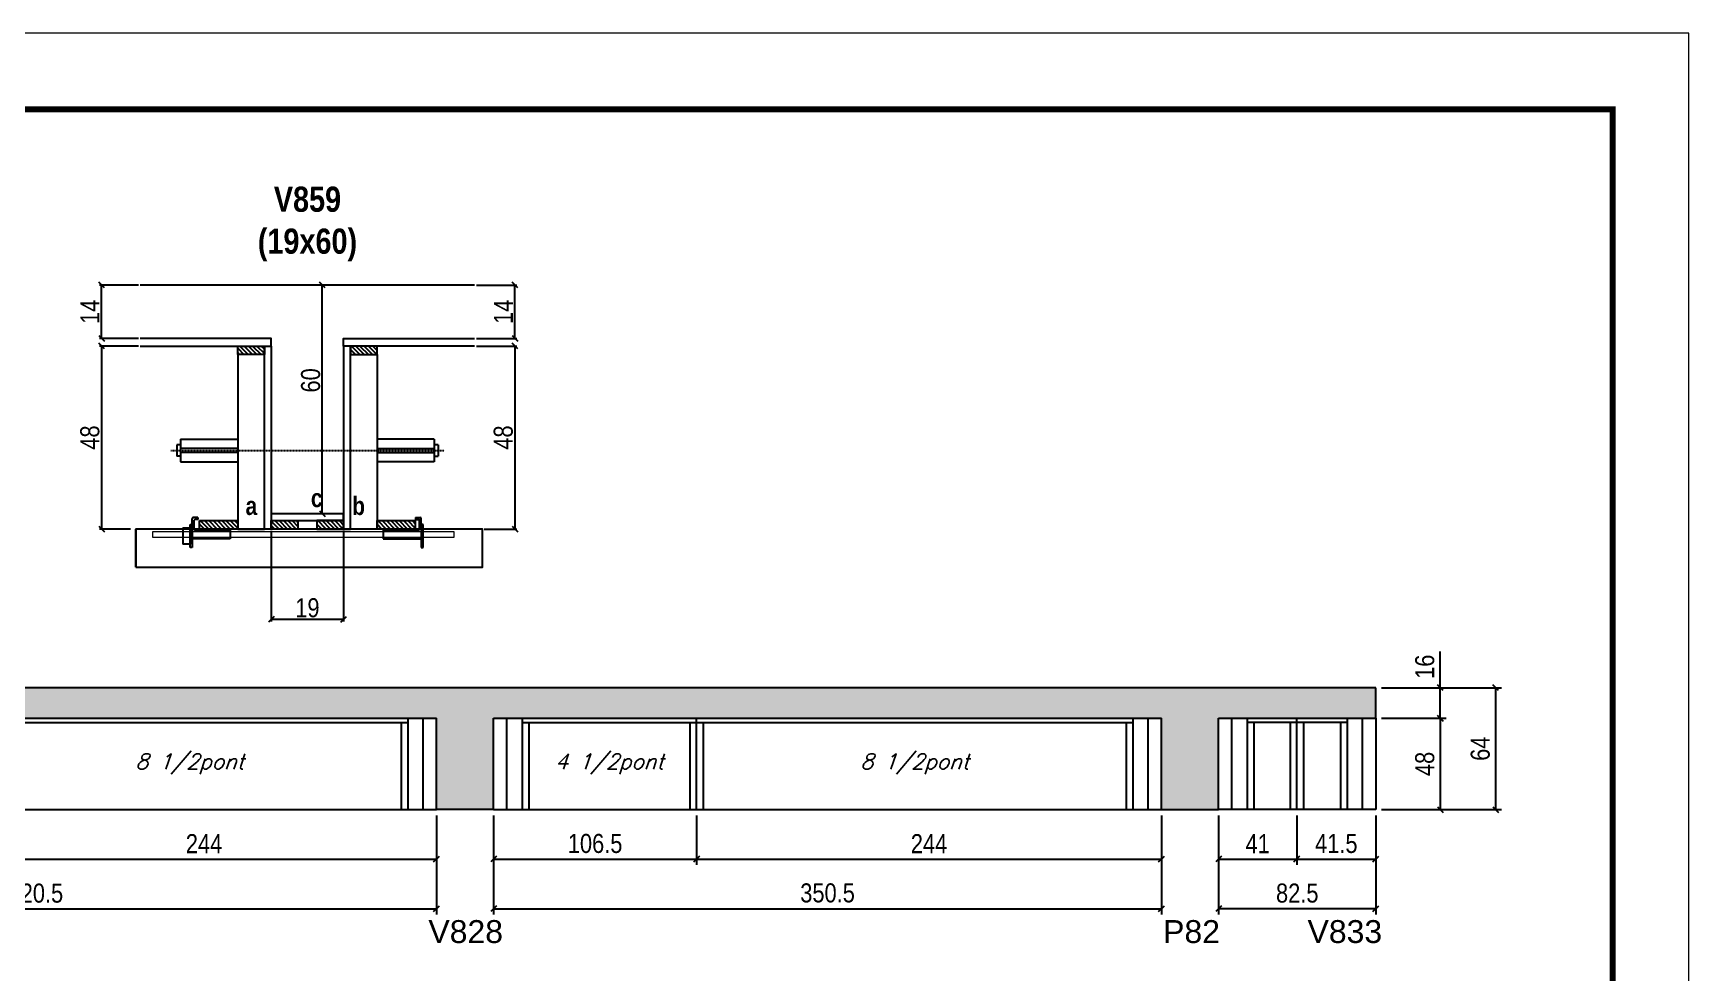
# Model space of a CAD drawing. Extents: x 3309 to 9590, y -2522 to 14608.
# Drawn here: x 3925 to 4794, y 6075 to 6568 of the extents above; entities that cross this region are included whole.
import ezdxf

# ---------------------------------------------------------------- set-up
doc = ezdxf.new("R2010")
doc.units = 0
doc.linetypes.add('DASHED', pattern=[0.75, 0.5, -0.25])
doc.linetypes.add('HIDDEN', pattern=[0.375, 0.25, -0.125])
for name, color, linetype in [('5', 5, 'Continuous'), ('barrote', 251, 'Continuous'), ('COTA', 241, 'Continuous'), ('detalhes', 4, 'Continuous'), ('NOMENCLATURA', 7, 'Continuous'), ('Painéis', 200, 'Continuous'), ('presilha', 1, 'Continuous'), ('SARR_2.2x10', 60, 'Continuous'), ('SARR_2.2x7', 40, 'Continuous'), ('SARR_3.5x7', 81, 'Continuous'), ('TENSOR', 3, 'Continuous'), ('texto', 7, 'Continuous')]:
    doc.layers.add(name, color=color, linetype=linetype)
for name, color, linetype, lineweight in [('CONCRETO', 251, 'Continuous', 25), ('Folhas', 255, 'Continuous', 9), ('SARRAFO DE PRESSAO', 251, 'DASHED', 9), ('SCO-___-LAJ', 2, 'Continuous', 0)]:
    doc.layers.add(name, color=color, linetype=linetype, lineweight=lineweight)
doc.styles.add('COTA TECNICA', font='techl___.ttf', dxfattribs={"height": 10})
doc.styles.add('COTA TECNICA 2X', font='techl___.ttf', dxfattribs={"height": 10})
doc.styles.add('Romans', font='romans.shx')
doc.styles.get("Standard").update_dxf_attribs({"font": 'arial.ttf'})
doc.styles.add('TECNICA', font='techb___.ttf', dxfattribs={"height": 10})
doc.dimstyles.new('PAINEL', dxfattribs={"dimtxt": 10, "dimasz": 3, "dimexe": 3, "dimexo": 3, "dimgap": 3, "dimtad": 1, "dimdec": 1, "dimzin": 12, "dimdsep": 46, "dimtxsty": 'COTA TECNICA', "dimblk1": 'OBLIQUE', "dimblk2": 'OBLIQUE', "dimsah": 1, "dimcen": 0.9, "dimclrd": 4, "dimclre": 4, "dimclrt": 240, "dimadec": 1, "dimazin": 3, "dimtfac": 1, "dimtdec": 1, "dimtmove": 0, "dimatfit": 3, "dimfxl": 1, "dimtolj": 1, "dimtzin": 12, "dimarcsym": 0})
doc.dimstyles.new('SECAO', dxfattribs={"dimscale": 0.333333, "dimtxt": 5, "dimasz": 9, "dimexe": 3, "dimexo": 3, "dimgap": 3, "dimtad": 1, "dimdec": 1, "dimlfac": 0.5, "dimzin": 12, "dimdsep": 46, "dimtxsty": 'COTA TECNICA 2X', "dimblk1": 'OBLIQUE', "dimblk2": 'OBLIQUE', "dimsah": 1, "dimcen": 0.9, "dimclrd": 4, "dimclre": 4, "dimclrt": 240, "dimadec": 1, "dimazin": 3, "dimtfac": 1, "dimtdec": 1, "dimtmove": 0, "dimatfit": 3, "dimfxl": 1, "dimtolj": 1, "dimtzin": 12, "dimarcsym": 0})
pattern_1 = [(135, (37285.8747, -117204.601), (-1.122532015, -1.122532015), [])]

# ---------------------------------------------------------------- blocks, each defined once
blk = doc.blocks.new('9999999999')
at = {"layer": 'Folhas'}
blk.add_lwpolyline([(98138.98, 34190.21), (99623.98, 34190.21), (99623.98, 35240.21), (98138.98, 35240.21)], close=True, dxfattribs=at)
at = {"layer": 'Folhas', "color": 30, "const_width": 3}
blk.add_lwpolyline([(98213.98, 34230.21), (99583.98, 34230.21), (99583.98, 35200.21), (98213.98, 35200.21)], close=True, dxfattribs=at)
blk = doc.blocks.new('_Oblique')
at = {"color": 0, "linetype": 'ByBlock', "lineweight": -2}
blk.add_line((-0.5, -0.5), (0.5, 0.5), dxfattribs=at)
blk = doc.blocks.new('*D2390')
at = {"layer": 'COTA', "color": 4, "lineweight": -2, "transparency": 16777216}
for p, q in [((4050.34, 6306.57), (4050.34, 6259.1)), ((4088.34, 6306.57), (4088.34, 6259.1)), ((4088.34, 6260.1), (4050.34, 6260.1))]:
    blk.add_line(p, q, dxfattribs=at)
at = {"layer": 'Defpoints', "color": 0, "transparency": 16777216}
for p in [(4050.34, 6307.57), (4088.34, 6307.57), (4050.34, 6260.1)]:
    blk.add_point(p, dxfattribs=at)
at = {"layer": 'COTA', "color": 4, "lineweight": -2, "transparency": 16777216, "xscale": 3, "yscale": 3, "zscale": 3, "rotation": 180}
blk.add_blockref('_Oblique', (4050.34, 6260.1), dxfattribs=at)
at = {"layer": 'COTA', "color": 4, "lineweight": -2, "transparency": 16777216, "xscale": 3, "yscale": 3, "zscale": 3}
blk.add_blockref('_Oblique', (4088.34, 6260.1), dxfattribs=at)
at = {"layer": 'COTA', "color": 240, "transparency": 16777216, "insert": (4069.34, 6266.18), "char_height": 10, "attachment_point": 5, "style": 'COTA TECNICA 2X'}
blk.add_mtext('\\A1;19', dxfattribs=at)
blk = doc.blocks.new('PRESILHA METÁLICA 1')
at = {"layer": 'presilha'}
for p, q in [((6, 15.5), (7.5, 15.5)), ((6, -2.5), (6, 15.5)), ((7.5, 10.6), (7.5, 19.9)), ((7.5, 15.5), (7.5, -2.5)), ((12, 21), (8.6, 21)), ((9, 11.6), (9, 18.9)), ((12, 19.5), (9.6, 19.5)), ((12, 21), (12, 19.5)), ((0, 13), (6, 13)), ((0, 13), (0, 0)), ((6, 0), (0, 0)), ((6, 13), (6, 0)), ((37.5, 4.1), (7.5, 4.1)), ((37.5, 11), (9.6, 11)), ((37.5, 11), (37.5, 4.1)), ((7.5, -2.5), (6, -2.5))]:
    blk.add_line(p, q, dxfattribs=at)
for centre, radius, start, end in [((8.6, 19.9), 1.14, 90, 180), ((9.6, 18.9), 0.57, 90, 180), ((9.6, 11.6), 0.57, 180, 270)]:
    blk.add_arc(centre, radius, start, end, dxfattribs=at)
blk = doc.blocks.new('PRESILHA METÁLICA 2')
at = {"layer": 'presilha'}
for p, q in [((-30.8, 13.5), (-30.8, 6.6)), ((-30.8, 13.5), (-2.8, 13.5)), ((-5.2, 23.5), (-5.2, 22)), ((-5.2, 23.5), (-1.9, 23.5)), ((-5.2, 22), (-2.8, 22)), ((-2.2, 14.1), (-2.2, 21.4)), ((0.8, 18), (-0.8, 18)), ((-0.8, 18), (-0.8, 0)), ((-0.8, 14.6), (-0.8, 22.4)), ((0.8, 0), (0.8, 18)), ((-30.8, 6.6), (-0.8, 6.6)), ((-0.8, 0), (0.8, 0))]:
    blk.add_line(p, q, dxfattribs=at)
for centre, radius, start, end in [((-2.8, 21.4), 0.57, 0, 90), ((-2.8, 14.1), 0.57, 270, 0), ((-1.9, 22.4), 1.14, 0, 90)]:
    blk.add_arc(centre, radius, start, end, dxfattribs=at)
blk = doc.blocks.new('*D2391')
at = {"layer": 'COTA', "color": 4, "lineweight": -2, "transparency": 16777216}
for p, q in [((3980.64, 6403.57), (3960.29, 6403.57)), ((3961.29, 6403.57), (3961.29, 6307.57)), ((3976.52, 6307.57), (3960.29, 6307.57))]:
    blk.add_line(p, q, dxfattribs=at)
at = {"layer": 'Defpoints', "color": 0, "transparency": 16777216}
for p in [(3981.64, 6403.57), (3961.29, 6307.57), (3977.52, 6307.57)]:
    blk.add_point(p, dxfattribs=at)
at = {"layer": 'COTA', "color": 4, "lineweight": -2, "transparency": 16777216, "xscale": 3, "yscale": 3, "zscale": 3}
for p, rotation in [((3961.29, 6403.57), 90), ((3961.29, 6307.57), 270)]:
    blk.add_blockref('_Oblique', p, dxfattribs=dict(at, rotation=rotation))
at = {"layer": 'COTA', "color": 240, "transparency": 16777216, "insert": (3955.19, 6355.57), "char_height": 10, "attachment_point": 5, "rotation": 90, "style": 'COTA TECNICA 2X'}
blk.add_mtext('\\A1;48', dxfattribs=at)
blk = doc.blocks.new('*D2392')
at = {"layer": 'COTA', "color": 4, "lineweight": -2, "transparency": 16777216}
for p, q in [((4158.03, 6403.57), (4179.25, 6403.57)), ((4178.25, 6403.57), (4178.25, 6307.57)), ((4162.15, 6307.57), (4179.25, 6307.57))]:
    blk.add_line(p, q, dxfattribs=at)
at = {"layer": 'Defpoints', "color": 0, "transparency": 16777216}
for p in [(4157.03, 6403.57), (4161.15, 6307.57), (4178.25, 6307.57)]:
    blk.add_point(p, dxfattribs=at)
at = {"layer": 'COTA', "color": 4, "lineweight": -2, "transparency": 16777216, "xscale": 3, "yscale": 3, "zscale": 3}
for p, rotation in [((4178.25, 6403.57), 90), ((4178.25, 6307.57), 270)]:
    blk.add_blockref('_Oblique', p, dxfattribs=dict(at, rotation=rotation))
at = {"layer": 'COTA', "color": 240, "transparency": 16777216, "insert": (4172.16, 6355.57), "char_height": 10, "attachment_point": 5, "rotation": 90, "style": 'COTA TECNICA 2X'}
blk.add_mtext('\\A1;48', dxfattribs=at)
blk = doc.blocks.new('*D2393')
at = {"layer": 'COTA', "color": 4, "lineweight": -2, "transparency": 16777216}
for p, q in [((4087.34, 6435.57), (4076.16, 6435.57)), ((4077.16, 6315.57), (4077.16, 6435.57)), ((4087.34, 6315.57), (4076.16, 6315.57))]:
    blk.add_line(p, q, dxfattribs=at)
at = {"layer": 'Defpoints', "color": 0, "transparency": 16777216}
for p in [(4077.16, 6435.57), (4088.34, 6435.57), (4088.34, 6315.57)]:
    blk.add_point(p, dxfattribs=at)
at = {"layer": 'COTA', "color": 4, "lineweight": -2, "transparency": 16777216, "xscale": 3, "yscale": 3, "zscale": 3}
for p, rotation in [((4077.16, 6435.57), 90), ((4077.16, 6315.57), 270)]:
    blk.add_blockref('_Oblique', p, dxfattribs=dict(at, rotation=rotation))
at = {"layer": 'COTA', "color": 240, "transparency": 16777216, "insert": (4071.06, 6385.57), "char_height": 10, "attachment_point": 5, "rotation": 90, "style": 'COTA TECNICA 2X'}
blk.add_mtext('\\A1;60', dxfattribs=at)
blk = doc.blocks.new('*D2394')
at = {"layer": 'COTA', "color": 4, "lineweight": -2, "transparency": 16777216}
for p, q in [((4158.03, 6435.57), (4179.25, 6435.57)), ((4178.25, 6407.57), (4178.25, 6435.57)), ((4158.03, 6407.57), (4179.25, 6407.57))]:
    blk.add_line(p, q, dxfattribs=at)
at = {"layer": 'Defpoints', "color": 0, "transparency": 16777216}
for p in [(4157.03, 6435.57), (4178.25, 6435.57), (4157.03, 6407.57)]:
    blk.add_point(p, dxfattribs=at)
at = {"layer": 'COTA', "color": 4, "lineweight": -2, "transparency": 16777216, "xscale": 3, "yscale": 3, "zscale": 3}
for p, rotation in [((4178.25, 6435.57), 90), ((4178.25, 6407.57), 270)]:
    blk.add_blockref('_Oblique', p, dxfattribs=dict(at, rotation=rotation))
at = {"layer": 'COTA', "color": 240, "transparency": 16777216, "insert": (4172.18, 6421.57), "char_height": 10, "attachment_point": 5, "rotation": 90, "style": 'COTA TECNICA 2X'}
blk.add_mtext('\\A1;14', dxfattribs=at)
blk = doc.blocks.new('*D2395')
at = {"layer": 'COTA', "color": 4, "lineweight": -2, "transparency": 16777216}
for p, q in [((3980.64, 6435.57), (3960.29, 6435.57)), ((3961.29, 6407.57), (3961.29, 6435.57)), ((3980.64, 6407.57), (3960.29, 6407.57))]:
    blk.add_line(p, q, dxfattribs=at)
at = {"layer": 'Defpoints', "color": 0, "transparency": 16777216}
for p in [(3961.29, 6435.57), (3981.64, 6435.57), (3981.64, 6407.57)]:
    blk.add_point(p, dxfattribs=at)
at = {"layer": 'COTA', "color": 4, "lineweight": -2, "transparency": 16777216, "xscale": 3, "yscale": 3, "zscale": 3}
for p, rotation in [((3961.29, 6435.57), 90), ((3961.29, 6407.57), 270)]:
    blk.add_blockref('_Oblique', p, dxfattribs=dict(at, rotation=rotation))
at = {"layer": 'COTA', "color": 240, "transparency": 16777216, "insert": (3955.22, 6421.57), "char_height": 10, "attachment_point": 5, "rotation": 90, "style": 'COTA TECNICA 2X'}
blk.add_mtext('\\A1;14', dxfattribs=at)
blk = doc.blocks.new('*D2402')
at = {"layer": 'COTA', "color": 4, "linetype": 'ByBlock', "lineweight": -2, "transparency": 16777216}
for p, q in [((4167.08, 6157.27), (4167.08, 6131.36)), ((4273.58, 6157.27), (4273.58, 6131.36)), ((4167.08, 6134.36), (4273.58, 6134.36))]:
    blk.add_line(p, q, dxfattribs=at)
at = {"layer": 'Defpoints', "color": 0, "linetype": 'ByBlock', "transparency": 16777216}
for p in [(4167.08, 6160.27), (4273.58, 6160.27), (4273.58, 6134.36)]:
    blk.add_point(p, dxfattribs=at)
at = {"layer": 'COTA', "color": 4, "linetype": 'ByBlock', "lineweight": -2, "transparency": 16777216, "xscale": 3, "yscale": 3, "zscale": 3, "rotation": 180}
blk.add_blockref('_Oblique', (4167.08, 6134.36), dxfattribs=at)
at = {"layer": 'COTA', "color": 4, "linetype": 'ByBlock', "lineweight": -2, "transparency": 16777216, "xscale": 3, "yscale": 3, "zscale": 3}
blk.add_blockref('_Oblique', (4273.58, 6134.36), dxfattribs=at)
at = {"layer": 'COTA', "color": 240, "linetype": 'ByBlock', "transparency": 16777216, "insert": (4220.33, 6142.47), "char_height": 10, "attachment_point": 5, "style": 'COTA TECNICA'}
blk.add_mtext('\\A1;106.5', dxfattribs=at)
blk = doc.blocks.new('*D2403')
at = {"layer": 'COTA', "color": 4, "linetype": 'ByBlock', "lineweight": -2, "transparency": 16777216}
for p, q in [((4273.58, 6157.27), (4273.58, 6131.36)), ((4517.58, 6157.27), (4517.58, 6131.36)), ((4273.58, 6134.36), (4517.58, 6134.36))]:
    blk.add_line(p, q, dxfattribs=at)
at = {"layer": 'Defpoints', "color": 0, "linetype": 'ByBlock', "transparency": 16777216}
for p in [(4273.58, 6160.27), (4517.58, 6160.27), (4517.58, 6134.36)]:
    blk.add_point(p, dxfattribs=at)
at = {"layer": 'COTA', "color": 4, "linetype": 'ByBlock', "lineweight": -2, "transparency": 16777216, "xscale": 3, "yscale": 3, "zscale": 3, "rotation": 180}
blk.add_blockref('_Oblique', (4273.58, 6134.36), dxfattribs=at)
at = {"layer": 'COTA', "color": 4, "linetype": 'ByBlock', "lineweight": -2, "transparency": 16777216, "xscale": 3, "yscale": 3, "zscale": 3}
blk.add_blockref('_Oblique', (4517.58, 6134.36), dxfattribs=at)
at = {"layer": 'COTA', "color": 240, "linetype": 'ByBlock', "transparency": 16777216, "insert": (4395.58, 6142.43), "char_height": 10, "attachment_point": 5, "style": 'COTA TECNICA'}
blk.add_mtext('\\A1;244', dxfattribs=at)
blk = doc.blocks.new('*D2406')
at = {"layer": 'COTA', "color": 4, "linetype": 'ByBlock', "lineweight": -2, "transparency": 16777216}
for p, q in [((4167.08, 6157.27), (4167.08, 6105.3)), ((4517.58, 6157.27), (4517.58, 6105.3)), ((4167.08, 6108.3), (4517.58, 6108.3))]:
    blk.add_line(p, q, dxfattribs=at)
at = {"layer": 'Defpoints', "color": 0, "linetype": 'ByBlock', "transparency": 16777216}
for p in [(4167.08, 6160.27), (4517.58, 6160.27), (4517.58, 6108.3)]:
    blk.add_point(p, dxfattribs=at)
at = {"layer": 'COTA', "color": 4, "linetype": 'ByBlock', "lineweight": -2, "transparency": 16777216, "xscale": 3, "yscale": 3, "zscale": 3, "rotation": 180}
blk.add_blockref('_Oblique', (4167.08, 6108.3), dxfattribs=at)
at = {"layer": 'COTA', "color": 4, "linetype": 'ByBlock', "lineweight": -2, "transparency": 16777216, "xscale": 3, "yscale": 3, "zscale": 3}
blk.add_blockref('_Oblique', (4517.58, 6108.3), dxfattribs=at)
at = {"layer": 'COTA', "color": 240, "linetype": 'ByBlock', "transparency": 16777216, "insert": (4342.33, 6116.52), "char_height": 10, "attachment_point": 5, "style": 'COTA TECNICA'}
blk.add_mtext('\\A1;350.5', dxfattribs=at)
blk = doc.blocks.new('*D2405')
at = {"layer": 'COTA', "color": 4, "linetype": 'ByBlock', "lineweight": -2, "transparency": 16777216}
for p, q in [((3893.08, 6157.27), (3893.08, 6131.36)), ((4137.08, 6157.27), (4137.08, 6131.36)), ((3893.08, 6134.36), (4137.08, 6134.36))]:
    blk.add_line(p, q, dxfattribs=at)
at = {"layer": 'Defpoints', "color": 0, "linetype": 'ByBlock', "transparency": 16777216}
for p in [(3893.08, 6160.27), (4137.08, 6160.27), (4137.08, 6134.36)]:
    blk.add_point(p, dxfattribs=at)
at = {"layer": 'COTA', "color": 4, "linetype": 'ByBlock', "lineweight": -2, "transparency": 16777216, "xscale": 3, "yscale": 3, "zscale": 3, "rotation": 180}
blk.add_blockref('_Oblique', (3893.08, 6134.36), dxfattribs=at)
at = {"layer": 'COTA', "color": 4, "linetype": 'ByBlock', "lineweight": -2, "transparency": 16777216, "xscale": 3, "yscale": 3, "zscale": 3}
blk.add_blockref('_Oblique', (4137.08, 6134.36), dxfattribs=at)
at = {"layer": 'COTA', "color": 240, "linetype": 'ByBlock', "transparency": 16777216, "insert": (4015.08, 6142.43), "char_height": 10, "attachment_point": 5, "style": 'COTA TECNICA'}
blk.add_mtext('\\A1;244', dxfattribs=at)
blk = doc.blocks.new('*D2407')
at = {"layer": 'COTA', "color": 4, "linetype": 'ByBlock', "lineweight": -2, "transparency": 16777216}
for p, q in [((3716.58, 6157.27), (3716.58, 6105.3)), ((4137.08, 6157.27), (4137.08, 6105.3)), ((3716.58, 6108.3), (4137.08, 6108.3))]:
    blk.add_line(p, q, dxfattribs=at)
at = {"layer": 'Defpoints', "color": 0, "linetype": 'ByBlock', "transparency": 16777216}
for p in [(3716.58, 6160.27), (4137.08, 6160.27), (4137.08, 6108.3)]:
    blk.add_point(p, dxfattribs=at)
at = {"layer": 'COTA', "color": 4, "linetype": 'ByBlock', "lineweight": -2, "transparency": 16777216, "xscale": 3, "yscale": 3, "zscale": 3, "rotation": 180}
blk.add_blockref('_Oblique', (3716.58, 6108.3), dxfattribs=at)
at = {"layer": 'COTA', "color": 4, "linetype": 'ByBlock', "lineweight": -2, "transparency": 16777216, "xscale": 3, "yscale": 3, "zscale": 3}
blk.add_blockref('_Oblique', (4137.08, 6108.3), dxfattribs=at)
at = {"layer": 'COTA', "color": 240, "linetype": 'ByBlock', "transparency": 16777216, "insert": (3926.83, 6116.41), "char_height": 10, "attachment_point": 5, "style": 'COTA TECNICA'}
blk.add_mtext('\\A1;420.5', dxfattribs=at)
blk = doc.blocks.new('*D2408')
at = {"layer": 'COTA', "color": 4, "lineweight": -2, "transparency": 16777216}
for p, q in [((4547.58, 6157.27), (4547.58, 6105.3)), ((4630.08, 6157.27), (4630.08, 6105.3)), ((4630.08, 6108.3), (4547.58, 6108.3))]:
    blk.add_line(p, q, dxfattribs=at)
at = {"layer": 'Defpoints', "color": 0, "transparency": 16777216}
for p in [(4547.58, 6160.27), (4630.08, 6160.27), (4547.58, 6108.3)]:
    blk.add_point(p, dxfattribs=at)
at = {"layer": 'COTA', "color": 4, "lineweight": -2, "transparency": 16777216, "xscale": 3, "yscale": 3, "zscale": 3, "rotation": 180}
blk.add_blockref('_Oblique', (4547.58, 6108.3), dxfattribs=at)
at = {"layer": 'COTA', "color": 4, "lineweight": -2, "transparency": 16777216, "xscale": 3, "yscale": 3, "zscale": 3}
blk.add_blockref('_Oblique', (4630.08, 6108.3), dxfattribs=at)
at = {"layer": 'COTA', "color": 240, "transparency": 16777216, "insert": (4588.83, 6116.43), "char_height": 10, "attachment_point": 5, "style": 'COTA TECNICA'}
blk.add_mtext('\\A1;82.5', dxfattribs=at)
blk = doc.blocks.new('*D2409')
at = {"layer": 'COTA', "color": 4, "lineweight": -2, "transparency": 16777216}
for p, q in [((4633.08, 6208.27), (4666.9, 6208.27)), ((4663.9, 6208.27), (4663.9, 6160.27)), ((4633.08, 6160.27), (4666.9, 6160.27))]:
    blk.add_line(p, q, dxfattribs=at)
at = {"layer": 'Defpoints', "color": 0, "transparency": 16777216}
for p in [(4630.08, 6208.27), (4630.08, 6160.27), (4663.9, 6160.27)]:
    blk.add_point(p, dxfattribs=at)
at = {"layer": 'COTA', "color": 4, "lineweight": -2, "transparency": 16777216, "xscale": 3, "yscale": 3, "zscale": 3}
for p, rotation in [((4663.9, 6208.27), 90), ((4663.9, 6160.27), 270)]:
    blk.add_blockref('_Oblique', p, dxfattribs=dict(at, rotation=rotation))
at = {"layer": 'COTA', "color": 240, "transparency": 16777216, "insert": (4655.8, 6184.27), "char_height": 10, "attachment_point": 5, "rotation": 90, "style": 'COTA TECNICA'}
blk.add_mtext('\\A1;48', dxfattribs=at)
blk = doc.blocks.new('*D2410')
at = {"layer": 'COTA', "color": 4, "lineweight": -2, "transparency": 16777216}
for p, q in [((4663.9, 6224.27), (4663.9, 6243.29)), ((4633.08, 6224.27), (4666.9, 6224.27)), ((4663.9, 6208.27), (4663.9, 6224.27)), ((4633.08, 6208.27), (4666.9, 6208.27))]:
    blk.add_line(p, q, dxfattribs=at)
at = {"layer": 'Defpoints', "color": 0, "transparency": 16777216}
for p in [(4630.08, 6224.27), (4663.9, 6224.27), (4630.08, 6208.27)]:
    blk.add_point(p, dxfattribs=at)
at = {"layer": 'COTA', "color": 4, "lineweight": -2, "transparency": 16777216, "xscale": 3, "yscale": 3, "zscale": 3}
for p, rotation in [((4663.9, 6224.27), 90), ((4663.9, 6208.27), 270)]:
    blk.add_blockref('_Oblique', p, dxfattribs=dict(at, rotation=rotation))
at = {"layer": 'COTA', "color": 240, "transparency": 16777216, "insert": (4655.79, 6235.28), "char_height": 10, "attachment_point": 5, "rotation": 90, "style": 'COTA TECNICA'}
blk.add_mtext('\\A1;16', dxfattribs=at)
blk = doc.blocks.new('*D2411')
at = {"layer": 'COTA', "color": 4, "lineweight": -2, "transparency": 16777216}
for p, q in [((4633.08, 6224.27), (4696.03, 6224.27)), ((4693.03, 6160.27), (4693.03, 6224.27)), ((4633.08, 6160.27), (4696.03, 6160.27))]:
    blk.add_line(p, q, dxfattribs=at)
at = {"layer": 'Defpoints', "color": 0, "transparency": 16777216}
for p in [(4630.08, 6224.27), (4693.03, 6224.27), (4630.08, 6160.27)]:
    blk.add_point(p, dxfattribs=at)
at = {"layer": 'COTA', "color": 4, "lineweight": -2, "transparency": 16777216, "xscale": 3, "yscale": 3, "zscale": 3}
for p, rotation in [((4693.03, 6224.27), 90), ((4693.03, 6160.27), 270)]:
    blk.add_blockref('_Oblique', p, dxfattribs=dict(at, rotation=rotation))
at = {"layer": 'COTA', "color": 240, "transparency": 16777216, "insert": (4684.93, 6192.27), "char_height": 10, "attachment_point": 5, "rotation": 90, "style": 'COTA TECNICA'}
blk.add_mtext('\\A1;64', dxfattribs=at)
blk = doc.blocks.new('*D2412')
at = {"layer": 'COTA', "color": 4, "lineweight": -2, "transparency": 16777216}
for p, q in [((4547.58, 6157.27), (4547.58, 6131.36)), ((4588.58, 6157.27), (4588.58, 6131.36)), ((4547.58, 6134.36), (4588.58, 6134.36))]:
    blk.add_line(p, q, dxfattribs=at)
at = {"layer": 'Defpoints', "color": 0, "transparency": 16777216}
for p in [(4547.58, 6160.27), (4588.58, 6160.27), (4588.58, 6134.36)]:
    blk.add_point(p, dxfattribs=at)
at = {"layer": 'COTA', "color": 4, "lineweight": -2, "transparency": 16777216, "xscale": 3, "yscale": 3, "zscale": 3, "rotation": 180}
blk.add_blockref('_Oblique', (4547.58, 6134.36), dxfattribs=at)
at = {"layer": 'COTA', "color": 4, "lineweight": -2, "transparency": 16777216, "xscale": 3, "yscale": 3, "zscale": 3}
blk.add_blockref('_Oblique', (4588.58, 6134.36), dxfattribs=at)
at = {"layer": 'COTA', "color": 240, "transparency": 16777216, "insert": (4568.08, 6142.43), "char_height": 10, "attachment_point": 5, "style": 'COTA TECNICA'}
blk.add_mtext('\\A1;41', dxfattribs=at)
blk = doc.blocks.new('*D2413')
at = {"layer": 'COTA', "color": 4, "lineweight": -2, "transparency": 16777216}
for p, q in [((4588.58, 6157.27), (4588.58, 6131.36)), ((4630.08, 6157.27), (4630.08, 6131.36)), ((4588.58, 6134.36), (4630.08, 6134.36))]:
    blk.add_line(p, q, dxfattribs=at)
at = {"layer": 'Defpoints', "color": 0, "transparency": 16777216}
for p in [(4588.58, 6160.27), (4630.08, 6160.27), (4630.08, 6134.36)]:
    blk.add_point(p, dxfattribs=at)
at = {"layer": 'COTA', "color": 4, "lineweight": -2, "transparency": 16777216, "xscale": 3, "yscale": 3, "zscale": 3, "rotation": 180}
blk.add_blockref('_Oblique', (4588.58, 6134.36), dxfattribs=at)
at = {"layer": 'COTA', "color": 4, "lineweight": -2, "transparency": 16777216, "xscale": 3, "yscale": 3, "zscale": 3}
blk.add_blockref('_Oblique', (4630.08, 6134.36), dxfattribs=at)
at = {"layer": 'COTA', "color": 240, "transparency": 16777216, "insert": (4609.33, 6142.47), "char_height": 10, "attachment_point": 5, "style": 'COTA TECNICA'}
blk.add_mtext('\\A1;41.5', dxfattribs=at)

msp = doc.modelspace()

# ---------------------------------------------------------------- hatches: boundary and pattern name
at = {"layer": 'COTA'}
h = msp.add_hatch(dxfattribs=at)
h.set_pattern_fill('AR-CONC', color=256, scale=0.03)
h.paths.add_polyline_path([(4137.08, 6160.27), (4167.08, 6160.27), (4167.08, 6208.27), (4517.58, 6208.27), (4517.58, 6160.27), (4547.58, 6160.27), (4547.58, 6208.27), (4630.08, 6208.27), (4630.08, 6224.27), (3716.58, 6224.27), (3716.58, 6234.27), (3686.58, 6234.27), (3686.58, 6160.27), (3716.58, 6160.27), (3716.58, 6208.27), (4137.08, 6208.27)])
at = {"layer": 'SARR_2.2x10'}
h = msp.add_hatch(dxfattribs=at)
h.set_pattern_fill('ANSI31', color=256, scale=0.5, angle=90)
h.set_pattern_definition([(135, (37206.2747, -117204.601), (-1.122532015, -1.122532015), [])])
h.paths.add_polyline_path([(4012.74, 6311.97), (4012.74, 6307.57), (4032.74, 6307.57), (4032.74, 6311.97)])
h = msp.add_hatch(dxfattribs=at)
h.set_pattern_fill('ANSI31', color=256, scale=0.5, angle=90)
h.set_pattern_definition([(135, (37299.4747, -117204.601), (-1.122532015, -1.122532015), [])])
h.paths.add_polyline_path([(4105.94, 6311.97), (4105.94, 6307.57), (4125.94, 6307.57), (4125.94, 6311.97)])
at = {"layer": 'SARR_2.2x7'}
h = msp.add_hatch(dxfattribs=at)
h.set_pattern_fill('ANSI31', color=256, scale=0.5, angle=90)
h.set_pattern_definition([(135, (37220.2747, -117113.001), (-1.122532015, -1.122532015), [])])
h.paths.add_polyline_path([(4046.74, 6403.57), (4046.74, 6399.17), (4032.74, 6399.17), (4032.74, 6403.57)])
h = msp.add_hatch(dxfattribs=at)
h.set_pattern_fill('ANSI31', color=256, scale=0.5, angle=90)
h.set_pattern_definition([(135, (37200.2747, -117113.001), (-1.122532015, -1.122532015), [])])
h.paths.add_polyline_path([(4091.94, 6403.57), (4091.94, 6399.17), (4105.94, 6399.17), (4105.94, 6403.57)])
h = msp.add_hatch(dxfattribs=at)
h.set_pattern_fill('ANSI31', color=256, scale=0.5, angle=90)
h.set_pattern_definition(pattern_1)
h.paths.add_polyline_path([(4064.34, 6307.57), (4064.34, 6311.97), (4050.34, 6311.97), (4050.34, 6307.57)])
h = msp.add_hatch(dxfattribs=at)
h.set_pattern_fill('ANSI31', color=256, scale=0.5, angle=90)
h.set_pattern_definition(pattern_1)
h.paths.add_polyline_path([(4074.34, 6311.97), (4074.34, 6307.57), (4088.34, 6307.57), (4088.34, 6311.97)])

# ---------------------------------------------------------------- linework, layer by layer
at = {"ltscale": 3}
for p, q in [((4002.74, 6354.74), (4002.74, 6342.74)), ((4002.74, 6354.74), (4032.74, 6354.74)), ((4135.94, 6354.74), (4105.94, 6354.74)), ((4135.94, 6354.74), (4135.94, 6342.74)), ((4000.74, 6351.74), (4000.74, 6345.74)), ((4002.74, 6351.74), (4000.74, 6351.74)), ((4002.74, 6345.74), (4000.74, 6345.74)), ((4032.74, 6349.74), (4002.74, 6349.74)), ((4032.74, 6347.74), (4002.74, 6347.74)), ((4105.94, 6349.74), (4135.94, 6349.74)), ((4105.94, 6347.74), (4135.94, 6347.74)), ((4137.94, 6351.74), (4135.94, 6351.74)), ((4135.94, 6345.74), (4137.94, 6345.74)), ((4137.94, 6351.74), (4137.94, 6345.74)), ((4002.74, 6342.74), (4032.74, 6342.74)), ((4135.94, 6342.74), (4105.94, 6342.74))]:
    msp.add_line(p, q, dxfattribs=at)
at = {"layer": 'barrote'}
msp.add_lwpolyline([(3979.28, 6287.57), (4161.2, 6287.57), (4161.2, 6307.57), (3979.28, 6307.57)], close=True, dxfattribs=at)
at = {"layer": 'CONCRETO', "linetype": 'Continuous'}
msp.add_line((4157.03, 6435.57), (3981.64, 6435.57), dxfattribs=at)
at = {"layer": 'COTA'}
for p, q in [((4630.08, 6224.27), (3716.58, 6224.27)), ((4630.08, 6208.27), (4630.08, 6224.27)), ((4167.08, 6160.27), (4137.08, 6160.27)), ((4517.58, 6160.27), (4547.58, 6160.27))]:
    msp.add_line(p, q, dxfattribs=at)
at = {"layer": 'detalhes', "color": 250}
msp.add_line((3979.28, 6287.57), (3979.28, 6307.57), dxfattribs=at)
at = {"layer": 'Painéis', "linetype": 'ByBlock'}
for p, q in [((3716.58, 6208.27), (4137.08, 6208.27)), ((4137.08, 6160.27), (4137.08, 6208.27)), ((4167.08, 6208.27), (4517.58, 6208.27)), ((4167.08, 6160.27), (4167.08, 6208.27)), ((4273.58, 6160.27), (4273.58, 6208.27)), ((4517.58, 6160.27), (4517.58, 6208.27)), ((4547.58, 6160.27), (4547.58, 6208.27)), ((4547.58, 6208.27), (4630.08, 6208.27)), ((4588.58, 6160.27), (4588.58, 6208.27)), ((4630.08, 6208.27), (4630.08, 6160.27)), ((3716.58, 6160.27), (4137.08, 6160.27)), ((4167.08, 6160.27), (4517.58, 6160.27)), ((4630.08, 6160.27), (4547.58, 6160.27))]:
    msp.add_line(p, q, dxfattribs=at)
at = {"layer": 'Painéis', "linetype": 'Continuous', "elevation": 0}
for points in [[(3981.64, 6403.57), (4050.34, 6403.57), (4050.34, 6407.57), (3981.64, 6407.57)], [(4157.03, 6403.57), (4088.34, 6403.57), (4088.34, 6407.57), (4157.03, 6407.57)]]:
    msp.add_lwpolyline(points, dxfattribs=at)
at = {"layer": 'Painéis', "linetype": 'Continuous'}
for points in [[(4046.74, 6307.57), (4046.74, 6403.57), (4050.34, 6403.57), (4050.34, 6307.57)], [(4091.94, 6307.57), (4091.94, 6403.57), (4088.34, 6403.57), (4088.34, 6307.57)], [(4088.34, 6315.57), (4050.34, 6315.57), (4050.34, 6311.97), (4088.34, 6311.97)]]:
    msp.add_lwpolyline(points, close=True, dxfattribs=at)
at = {"layer": 'SARR_2.2x10'}
for points in [[(4012.74, 6311.97), (4032.74, 6311.97), (4032.74, 6307.57), (4012.74, 6307.57)], [(4105.94, 6311.97), (4125.94, 6311.97), (4125.94, 6307.57), (4105.94, 6307.57)]]:
    msp.add_lwpolyline(points, close=True, dxfattribs=at)
at = {"layer": 'SARR_2.2x7', "linetype": 'Continuous'}
for p, q in [((3893.08, 6206.07), (4122.08, 6206.07)), ((4130.08, 6160.27), (4130.08, 6208.27)), ((4174.08, 6160.27), (4174.08, 6208.27)), ((4182.08, 6206.07), (4273.58, 6206.07)), ((4273.58, 6206.07), (4502.58, 6206.07)), ((4510.58, 6160.27), (4510.58, 6208.27)), ((4554.58, 6160.27), (4554.58, 6208.27)), ((4588.58, 6206.07), (4562.58, 6206.07)), ((4615.08, 6206.07), (4588.58, 6206.07)), ((4623.08, 6160.27), (4623.08, 6208.27))]:
    msp.add_line(p, q, dxfattribs=at)
at = {"layer": 'SARR_2.2x7', "elevation": 0}
for points in [[(4032.74, 6403.57), (4046.74, 6403.57), (4046.74, 6399.17), (4032.74, 6399.17)], [(4105.94, 6403.57), (4091.94, 6403.57), (4091.94, 6399.17), (4105.94, 6399.17)]]:
    msp.add_lwpolyline(points, close=True, dxfattribs=at)
at = {"layer": 'SARR_2.2x7'}
for points in [[(4050.34, 6311.97), (4064.34, 6311.97), (4064.34, 6307.57), (4050.34, 6307.57)], [(4088.34, 6311.97), (4074.34, 6311.97), (4074.34, 6307.57), (4088.34, 6307.57)]]:
    msp.add_lwpolyline(points, close=True, dxfattribs=at)
at = {"layer": 'SARR_3.5x7'}
for p, q in [((4118.58, 6206.07), (4118.58, 6160.27)), ((4122.08, 6208.27), (4122.08, 6160.27)), ((4182.08, 6208.27), (4182.08, 6160.27)), ((4185.58, 6206.07), (4185.58, 6160.27)), ((4270.08, 6206.07), (4270.08, 6160.27)), ((4277.08, 6206.07), (4277.08, 6160.27)), ((4499.08, 6206.07), (4499.08, 6160.27)), ((4502.58, 6208.27), (4502.58, 6160.27)), ((4562.58, 6208.27), (4562.58, 6160.27)), ((4566.08, 6206.07), (4566.08, 6160.27)), ((4585.08, 6206.07), (4585.08, 6160.27)), ((4592.08, 6206.07), (4592.08, 6160.27)), ((4611.58, 6206.07), (4611.58, 6160.27)), ((4615.08, 6208.27), (4615.08, 6160.27))]:
    msp.add_line(p, q, dxfattribs=at)
for points in [[(4046.74, 6399.17), (4032.74, 6399.17), (4032.74, 6307.57), (4046.74, 6307.57)], [(4091.94, 6399.17), (4105.94, 6399.17), (4105.94, 6307.57), (4091.94, 6307.57)]]:
    msp.add_lwpolyline(points, close=True, dxfattribs=at)
at = {"layer": 'SCO-___-LAJ', "color": 1}
msp.add_lwpolyline([(3988.28, 6306.24), (4146.12, 6306.24), (4146.12, 6303.04), (3988.28, 6303.04)], close=True, dxfattribs=at)
at = {"layer": 'TENSOR', "linetype": 'HIDDEN', "ltscale": 0.5}
msp.add_line((3997.74, 6348.74), (4141.24, 6348.74), dxfattribs=at)

# ---------------------------------------------------------------- block references
at = {"layer": 'presilha', "xscale": 0.6666666666666666, "yscale": 0.6666666666666666, "zscale": 0.6666666666666666}
for name, p in [('PRESILHA METÁLICA 1', (4003.87, 6299.6)), ('PRESILHA METÁLICA 2', (4129.61, 6297.94))]:
    msp.add_blockref(name, p, dxfattribs=at)
at = {"layer": 'SARRAFO DE PRESSAO', "color": 6, "linetype": 'ByBlock'}
msp.add_blockref('9999999999', (-94829.61, -28672.37), dxfattribs=at)

# ---------------------------------------------------------------- texts
at = {"layer": '5', "linetype": 'Continuous'}
for s, p in [('V828', (4132.84, 6090.29)), ('P82', (4518.45, 6090.29)), ('V833', (4594.24, 6090.29))]:
    msp.add_text(s, height=12, rotation=359.99996, dxfattribs=at).set_placement(p)
at = {"layer": 'detalhes', "style": 'TECNICA'}
for s, p in [('c', (4071.16, 6319.04)), ('a', (4036.86, 6314.93)), ('b', (4092.84, 6314.92))]:
    msp.add_text(s, height=9.6, dxfattribs=at).set_placement(p)
at = {"layer": 'NOMENCLATURA', "insert": (4069.37, 6487.26), "char_height": 13.2, "attachment_point": 2, "style": 'TECNICA'}
msp.add_mtext_dynamic_manual_height_columns('V859\\P(19x60)', width=300.2766, gutter_width=1, heights=[0], dxfattribs=at)
at = {"layer": 'texto', "color": 2, "char_height": 8, "attachment_point": 5, "style": 'Romans'}
for s, insert in [('{\\Q19;\\C256;8 1/2pont}', (4007.58, 6184.27)), ('{\\Q19;\\C256;4 1/2pont}', (4227.83, 6184.27)), ('{\\Q19;\\C256;8 1/2pont}', (4388.08, 6184.27))]:
    msp.add_mtext(s, dxfattribs=dict(at, insert=insert))

# ---------------------------------------------------------------- dimensions: what is measured, and where the dimension line sits
at = {"layer": 'COTA'}
for base, p1, p2, dimstyle, picture, middle in [((3961.29, 6435.57), (3981.64, 6407.57), (3981.64, 6435.57), 'SECAO', '*D2395', (3955.22, 6421.57)), ((4178.25, 6435.57), (4157.03, 6407.57), (4157.03, 6435.57), 'SECAO', '*D2394', (4172.18, 6421.57)), ((3961.29, 6307.57, 0), (3981.64, 6403.57), (3977.52, 6307.57, 0), 'SECAO', '*D2391', (3955.19, 6355.57, 0)), ((4178.25, 6307.57, 0), (4157.03, 6403.57), (4161.15, 6307.57, 0), 'SECAO', '*D2392', (4172.16, 6355.57, 0)), ((4663.9, 6224.27), (4630.08, 6208.27), (4630.08, 6224.27), 'PAINEL', '*D2410', (4655.79, 6235.28)), ((4693.03, 6224.27), (4630.08, 6160.27), (4630.08, 6224.27), 'PAINEL', '*D2411', (4684.93, 6192.27)), ((4663.9, 6160.27), (4630.08, 6208.27), (4630.08, 6160.27), 'PAINEL', '*D2409', (4655.8, 6184.27))]:
    dim = msp.add_linear_dim(base=base, p1=p1, p2=p2, angle=90, dimstyle=dimstyle, dxfattribs=at)
    dim.commit()
    dim.dimension.update_dxf_attribs({"geometry": picture, "text_midpoint": middle})
for base, p1, p2, angle, picture, middle in [((4077.16, 6435.57), (4088.34, 6315.57), (4088.34, 6435.57), 90, '*D2393', (4077.16, 6385.57)), ((4050.34, 6260.1), (4088.34, 6307.57), (4050.34, 6307.57), 180, '*D2390', (4069.34, 6260.1))]:
    dim = msp.add_linear_dim(base=base, p1=p1, p2=p2, angle=angle, dimstyle='SECAO', dxfattribs=at)
    dim.commit()
    dim.dimension.update_dxf_attribs({"geometry": picture, "text_midpoint": middle, "dimtype": 160})
at = {"layer": 'COTA', "linetype": 'ByBlock'}
for base, p1, p2, picture, middle in [((4137.08, 6108.3), (3716.58, 6160.27), (4137.08, 6160.27), '*D2407', (3926.83, 6116.41)), ((4273.58, 6134.36), (4167.08, 6160.27), (4273.58, 6160.27), '*D2402', (4220.33, 6142.47)), ((4517.58, 6108.3), (4167.08, 6160.27), (4517.58, 6160.27), '*D2406', (4342.33, 6116.52))]:
    dim = msp.add_linear_dim(base=base, p1=p1, p2=p2, dimstyle='PAINEL', dxfattribs=at)
    dim.commit()
    dim.dimension.update_dxf_attribs({"geometry": picture, "text_midpoint": middle})
for base, p1, p2, picture, middle in [((4137.08, 6134.36), (3893.08, 6160.27), (4137.08, 6160.27), '*D2405', (4015.08, 6142.43)), ((4517.58, 6134.36), (4273.58, 6160.27), (4517.58, 6160.27), '*D2403', (4395.58, 6142.43))]:
    dim = msp.add_linear_dim(base=base, p1=p1, p2=p2, dimstyle='PAINEL', override={"dimtmove": 1}, dxfattribs=at)
    dim.commit()
    dim.dimension.update_dxf_attribs({"geometry": picture, "text_midpoint": middle})
at = {"layer": 'COTA'}
for base, p1, p2, picture, middle in [((4547.58, 6108.3), (4630.08, 6160.27), (4547.58, 6160.27), '*D2408', (4588.83, 6116.43)), ((4588.58, 6134.36), (4547.58, 6160.27), (4588.58, 6160.27), '*D2412', (4568.08, 6142.43))]:
    dim = msp.add_linear_dim(base=base, p1=p1, p2=p2, dimstyle='PAINEL', dxfattribs=at)
    dim.commit()
    dim.dimension.update_dxf_attribs({"geometry": picture, "text_midpoint": middle})
dim = msp.add_linear_dim(base=(4630.08, 6134.36), p1=(4588.58, 6160.27), p2=(4630.08, 6160.27), dimstyle='PAINEL', override={"dimtmove": 1}, dxfattribs=at)
dim.commit()
dim.dimension.update_dxf_attribs({"geometry": '*D2413', "text_midpoint": (4609.33, 6142.47)})

doc.saveas('drawing.dxf')
